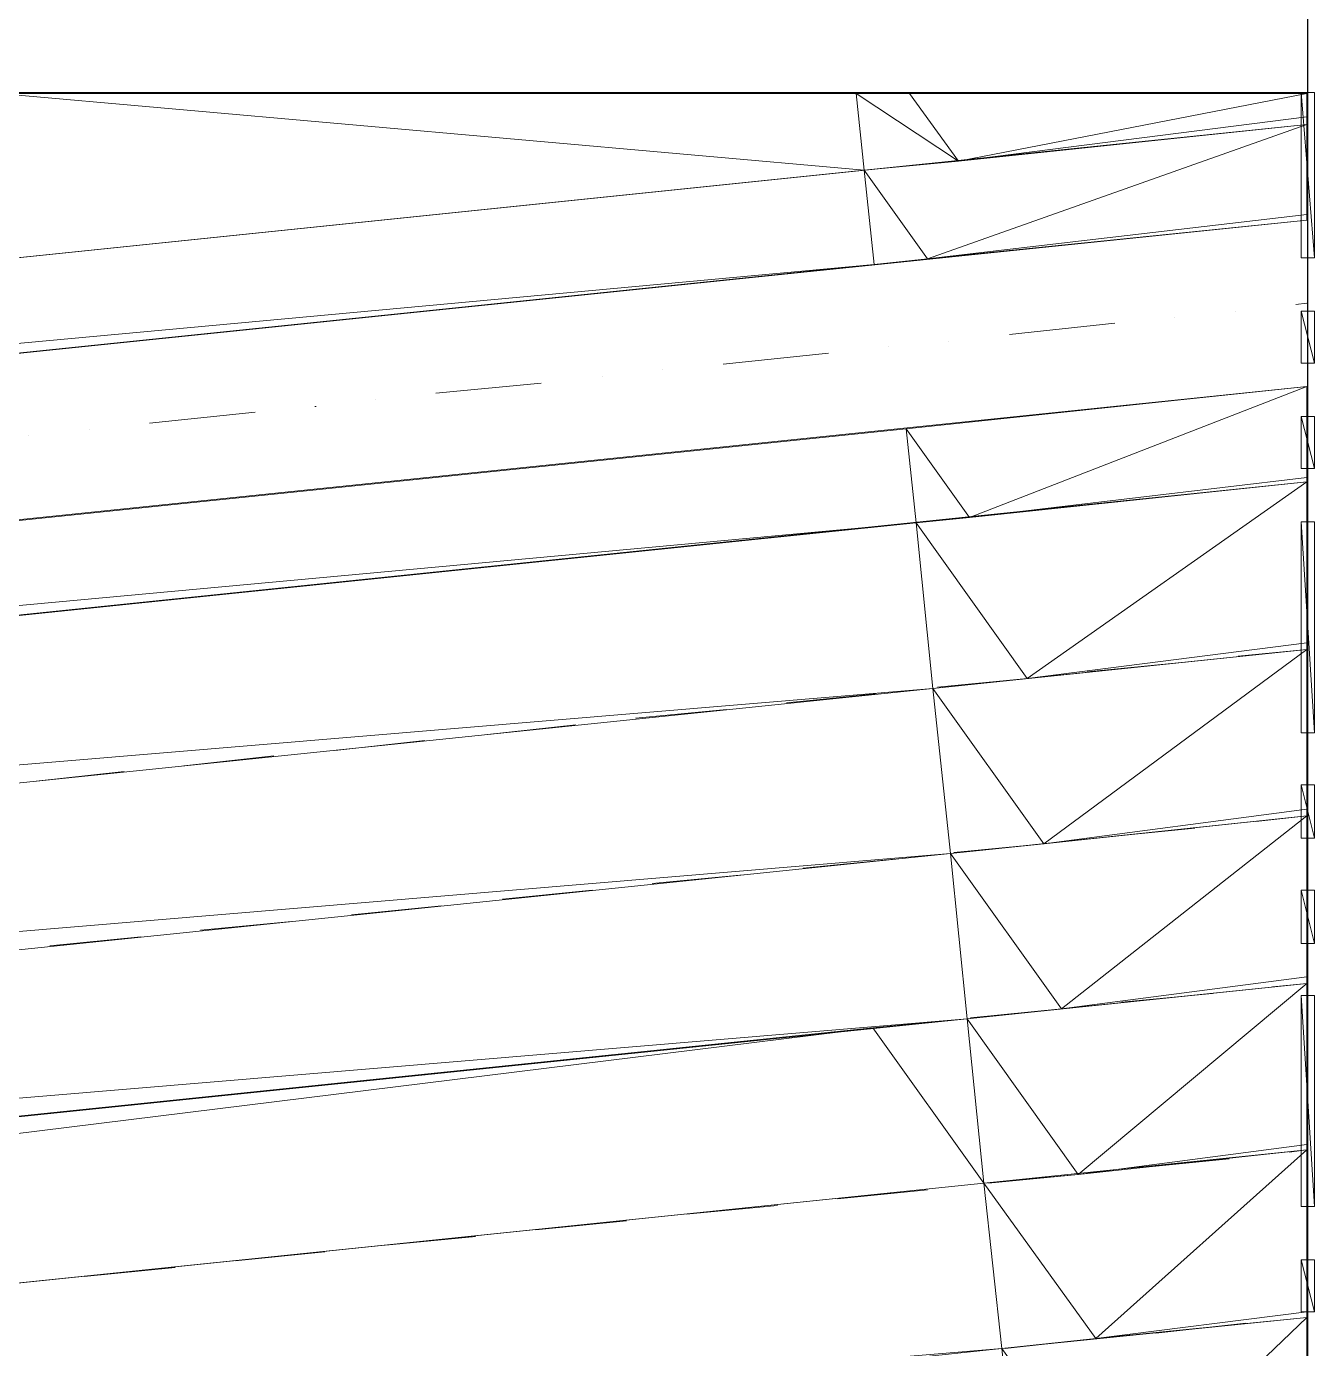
# Model space of a CAD drawing. Header units: inches. Extents: x -0.6 to 32.5, y 0.8 to 22.6.
# Drawn here: x 25.801 to 27.736, y 14.036 to 16.021 of the extents above; entities that cross this region are included whole.
import ezdxf

# ---------------------------------------------------------------- set-up
doc = ezdxf.new("R2010")
doc.units = ezdxf.units.IN
doc.header["$MEASUREMENT"] = 0
doc.layers.add('PDF_Geometry', color=7, linetype='Continuous', true_color=0xa5a5a5)

msp = doc.modelspace()

# ---------------------------------------------------------------- linework, layer by layer
at = {"layer": 'PDF_Geometry', "color": 7, "lineweight": 25}
msp.add_lwpolyline([(27.7256, 1.0256), (27.7256, 22.3439), (0.8839, 22.3439), (0.8839, 1.0256), (27.7256, 1.0256)], dxfattribs=at)
at = {"layer": 'PDF_Geometry', "color": 7, "lineweight": 0}
msp.add_lwpolyline([(27.7256, 9.3289), (27.7256, 15.9222), (0.8839, 15.9222), (0.8839, 9.3289), (27.7256, 9.3289)], dxfattribs=at)
at = {"layer": 'PDF_Geometry', "color": 254, "lineweight": 0, "true_color": 0xdcdcdc}
for points in [[(27.0589, 15.8056), (25.7589, 15.9206), (14.3806, 14.4939), (27.0589, 15.8056)], [(27.0472, 15.9206), (27.0589, 15.8056), (25.7589, 15.9206), (27.0472, 15.9206)], [(27.0589, 15.8056), (27.2006, 15.8189), (27.0472, 15.9206), (27.0589, 15.8056)], [(27.2006, 15.8189), (27.0472, 15.9206), (27.1272, 15.9206), (27.2006, 15.8189)], [(27.1272, 15.9206), (27.2006, 15.8189), (27.7239, 15.9206), (27.1272, 15.9206)], [(27.2006, 15.8189), (27.7239, 15.9206), (27.7239, 15.8855), (27.2006, 15.8189)], [(27.0589, 15.8056), (27.1539, 15.6722), (27.7239, 15.8739), (27.0589, 15.8056)], [(27.1539, 15.6722), (27.7239, 15.8739), (27.7239, 15.7389), (27.1539, 15.6722)], [(27.7239, 15.8856), (27.7239, 15.8739), (27.2006, 15.8189), (27.7239, 15.8856)], [(14.3806, 14.4939), (27.0739, 15.6639), (27.0589, 15.8056), (14.3806, 14.4939)], [(27.0589, 15.8056), (27.1539, 15.6722), (27.0739, 15.6639), (27.0589, 15.8056)], [(27.7239, 15.7389), (27.7239, 15.7305), (27.1539, 15.6722), (27.7239, 15.7389)], [(14.3939, 14.3522), (14.3806, 14.4939), (27.0739, 15.6639), (14.3939, 14.3522)], [(27.1222, 15.4172), (27.2172, 15.2839), (27.7239, 15.4806), (27.1222, 15.4172)], [(27.2172, 15.2839), (27.7239, 15.4806), (27.7239, 15.3439), (27.2172, 15.2839)], [(27.1222, 15.4172), (27.1372, 15.2756), (14.3872, 14.1006), (27.1222, 15.4172)], [(27.1222, 15.4172), (27.2172, 15.2839), (27.1372, 15.2756), (27.1222, 15.4172)], [(27.1372, 15.2756), (27.3039, 15.0422), (27.7239, 15.3372), (27.1372, 15.2756)], [(27.7239, 15.3439), (27.7239, 15.3372), (27.2172, 15.2839), (27.7239, 15.3439)], [(27.3039, 15.0422), (27.7239, 15.3372), (27.7239, 15.0956), (27.3039, 15.0422)], [(27.1372, 15.2756), (14.3872, 14.1006), (14.4072, 13.9606), (27.1372, 15.2756)], [(14.4072, 13.9606), (27.1622, 15.0272), (27.1372, 15.2756), (14.4072, 13.9606)], [(27.1372, 15.2756), (27.3039, 15.0422), (27.1622, 15.0272), (27.1372, 15.2756)], [(27.7239, 15.0956), (27.7239, 15.0856), (27.3039, 15.0422), (27.7239, 15.0956)], [(27.1622, 15.0272), (27.3289, 14.7939), (27.7239, 15.0856), (27.1622, 15.0272)], [(27.3289, 14.7939), (27.7239, 15.0856), (27.7239, 14.8456), (27.3289, 14.7939)], [(14.4422, 13.7122), (14.4072, 13.9606), (27.1622, 15.0272), (14.4422, 13.7122)], [(14.4422, 13.7122), (27.1889, 14.7789), (27.1622, 15.0272), (14.4422, 13.7122)], [(27.1622, 15.0272), (27.3289, 14.7939), (27.1889, 14.7789), (27.1622, 15.0272)], [(27.1889, 14.7789), (27.3556, 14.5456), (27.7239, 14.8356), (27.1889, 14.7789)], [(27.7239, 14.8456), (27.7239, 14.8356), (27.3289, 14.7939), (27.7239, 14.8456)], [(27.3556, 14.5456), (27.7239, 14.8356), (27.7239, 14.5939), (27.3556, 14.5456)], [(14.4772, 13.4655), (14.4422, 13.7122), (27.1889, 14.7789), (14.4772, 13.4655)], [(14.4772, 13.4656), (27.2139, 14.5306), (27.1889, 14.7789), (14.4772, 13.4656)], [(27.1889, 14.7789), (27.3556, 14.5456), (27.2139, 14.5306), (27.1889, 14.7789)], [(27.2139, 14.5306), (27.3806, 14.2972), (27.7239, 14.5839), (27.2139, 14.5306)], [(27.7239, 14.5939), (27.7239, 14.5839), (27.3555, 14.5456), (27.7239, 14.5939)], [(27.3806, 14.2972), (27.7239, 14.5839), (27.7239, 14.3422), (27.3806, 14.2972)], [(14.5122, 13.2189), (14.4772, 13.4656), (27.2139, 14.5306), (14.5122, 13.2189)], [(27.0722, 14.5172), (14.6789, 12.9856), (14.5122, 13.2189), (27.0722, 14.5172)], [(27.2389, 14.2839), (27.0722, 14.5172), (14.6789, 12.9856), (27.2389, 14.2839)], [(27.2139, 14.5306), (27.2389, 14.2839), (27.0722, 14.5172), (27.2139, 14.5306)], [(27.2139, 14.5306), (27.3806, 14.2972), (27.2389, 14.2839), (27.2139, 14.5306)], [(27.7239, 14.3422), (27.7239, 14.3339), (27.3806, 14.2972), (27.7239, 14.3422)], [(27.2389, 14.2839), (27.4072, 14.0505), (27.7239, 14.3339), (27.2389, 14.2839)], [(27.4072, 14.0505), (27.7239, 14.3339), (27.7239, 14.0905), (27.4072, 14.0505)], [(14.5472, 12.9706), (27.2656, 14.0355), (27.2389, 14.2839), (14.5472, 12.9706)], [(27.2389, 14.2839), (27.4072, 14.0505), (27.2656, 14.0355), (27.2389, 14.2839)], [(27.2656, 14.0355), (27.4322, 13.8022), (27.7239, 14.0822), (27.2656, 14.0355)], [(27.7239, 14.0905), (27.7239, 14.0822), (27.4072, 14.0505), (27.7239, 14.0905)], [(27.4322, 13.8022), (27.7239, 14.0822), (27.7239, 13.8405), (27.4322, 13.8022)], [(27.2656, 14.0355), (27.2906, 13.7872), (27.1239, 14.0206), (27.2656, 14.0355)], [(27.2656, 14.0355), (27.4322, 13.8022), (27.2906, 13.7872), (27.2656, 14.0355)]]:
    msp.add_lwpolyline(points, dxfattribs=at)
at = {"layer": 'PDF_Geometry', "color": 5, "lineweight": 0}
for points in [[(27.7356, 15.9222), (27.7156, 15.9222), (27.7356, 15.6739), (27.7356, 15.9222)], [(27.7156, 15.9222), (27.7356, 15.6739), (27.7156, 15.6739), (27.7156, 15.9222)], [(27.7356, 15.5939), (27.7156, 15.5939), (27.7356, 15.5156), (27.7356, 15.5939)], [(27.7156, 15.5939), (27.7356, 15.5156), (27.7156, 15.5156), (27.7156, 15.5939)], [(27.7356, 15.4356), (27.7156, 15.4356), (27.7356, 15.3572), (27.7356, 15.4356)], [(27.7156, 15.4356), (27.7356, 15.3572), (27.7156, 15.3572), (27.7156, 15.4356)], [(27.7356, 15.2772), (27.7156, 15.2772), (27.7356, 14.9606), (27.7356, 15.2772)], [(27.7156, 15.2772), (27.7356, 14.9606), (27.7156, 14.9606), (27.7156, 15.2772)], [(27.7356, 14.8822), (27.7156, 14.8822), (27.7356, 14.8022), (27.7356, 14.8822)], [(27.7156, 14.8822), (27.7356, 14.8022), (27.7156, 14.8022), (27.7156, 14.8822)], [(27.7356, 14.7239), (27.7156, 14.7239), (27.7356, 14.6439), (27.7356, 14.7239)], [(27.7156, 14.7239), (27.7356, 14.6439), (27.7156, 14.6439), (27.7156, 14.7239)], [(27.7356, 14.5656), (27.7156, 14.5656), (27.7356, 14.2489), (27.7356, 14.5656)], [(27.7156, 14.5656), (27.7356, 14.2489), (27.7156, 14.2489), (27.7156, 14.5656)], [(27.7356, 14.1689), (27.7156, 14.1689), (27.7356, 14.0905), (27.7356, 14.1689)], [(27.7156, 14.1689), (27.7356, 14.0905), (27.7156, 14.0905), (27.7156, 14.1689)]]:
    msp.add_lwpolyline(points, dxfattribs=at)
at = {"layer": 'PDF_Geometry', "lineweight": 0}
for points in [[(0.8856, 13.0989), (27.7239, 15.8739)], [(0.8856, 12.9556), (27.7239, 15.7306)], [(27.6172, 15.5939), (27.6172, 15.5939)], [(27.7072, 15.6039), (27.7239, 15.6055)], [(27.2772, 15.5589), (27.4356, 15.5755)], [(27.5256, 15.5839), (27.5256, 15.5839)], [(26.8472, 15.5139), (27.0056, 15.5306)], [(27.0956, 15.5406), (27.0956, 15.5406)], [(27.1856, 15.5489), (27.1856, 15.5489)], [(26.6656, 15.4956), (26.6656, 15.4956)], [(26.7556, 15.5056), (26.7556, 15.5056)], [(0.8856, 12.7056), (27.7239, 15.4806)], [(26.4156, 15.4706), (26.5739, 15.4856)], [(26.2339, 15.4505), (26.2356, 15.4505)], [(26.3256, 15.4606), (26.3256, 15.4606)], [(25.9856, 15.4256), (26.1439, 15.4422)], [(25.8956, 15.4156), (25.8956, 15.4156)], [(25.8039, 15.4072), (25.8039, 15.4072)], [(0.8856, 12.5622), (27.7239, 15.3372)], [(27.6206, 15.0755), (27.7239, 15.0856)], [(27.3939, 15.0522), (27.5306, 15.0656)], [(27.1689, 15.0289), (27.3039, 15.0422)], [(26.9422, 15.0056), (27.0772, 15.0189)], [(26.7155, 14.9822), (26.8522, 14.9956)], [(26.4889, 14.9572), (26.6256, 14.9722)], [(26.2639, 14.9339), (26.3989, 14.9489)], [(26.0372, 14.9106), (26.1722, 14.9256)], [(25.8106, 14.8872), (25.9472, 14.9022)], [(27.6472, 14.8272), (27.7239, 14.8356)], [(27.4206, 14.8039), (27.5556, 14.8172)], [(27.1939, 14.7806), (27.3289, 14.7939)], [(26.9672, 14.7572), (27.1039, 14.7706)], [(26.7406, 14.7339), (26.8772, 14.7472)], [(26.5156, 14.7106), (26.6506, 14.7239)], [(26.2889, 14.6872), (26.4239, 14.7005)], [(26.0622, 14.6639), (26.1989, 14.6772)], [(25.8356, 14.6406), (25.9722, 14.6539)], [(27.6722, 14.5789), (27.7239, 14.5839)], [(27.4456, 14.5556), (27.5822, 14.5689)], [(27.2189, 14.5322), (27.3556, 14.5456)], [(26.9939, 14.5089), (27.1289, 14.5222)], [(26.7672, 14.4856), (26.9022, 14.4989)], [(26.5406, 14.4622), (26.6772, 14.4756)], [(26.3139, 14.4389), (26.4506, 14.4522)], [(26.0889, 14.4156), (26.2239, 14.4289)], [(25.8622, 14.3922), (25.9972, 14.4056)], [(27.4722, 14.3072), (27.6072, 14.3206)], [(27.6972, 14.3306), (27.7239, 14.3339)], [(27.2456, 14.2839), (27.3806, 14.2972)], [(27.0189, 14.2606), (27.1539, 14.2739)], [(26.7922, 14.2372), (26.9289, 14.2506)], [(26.5656, 14.2139), (26.7022, 14.2272)], [(26.3405, 14.1906), (26.4756, 14.2039)], [(26.1139, 14.1672), (26.2489, 14.1806)], [(25.8872, 14.1439), (26.0239, 14.1572)], [(27.7239, 14.0822), (27.7239, 14.0822)], [(27.4972, 14.0589), (27.6322, 14.0739)], [(27.2706, 14.0355), (27.4072, 14.0505)]]:
    msp.add_lwpolyline(points, dxfattribs=at)

doc.saveas('drawing.dxf')
